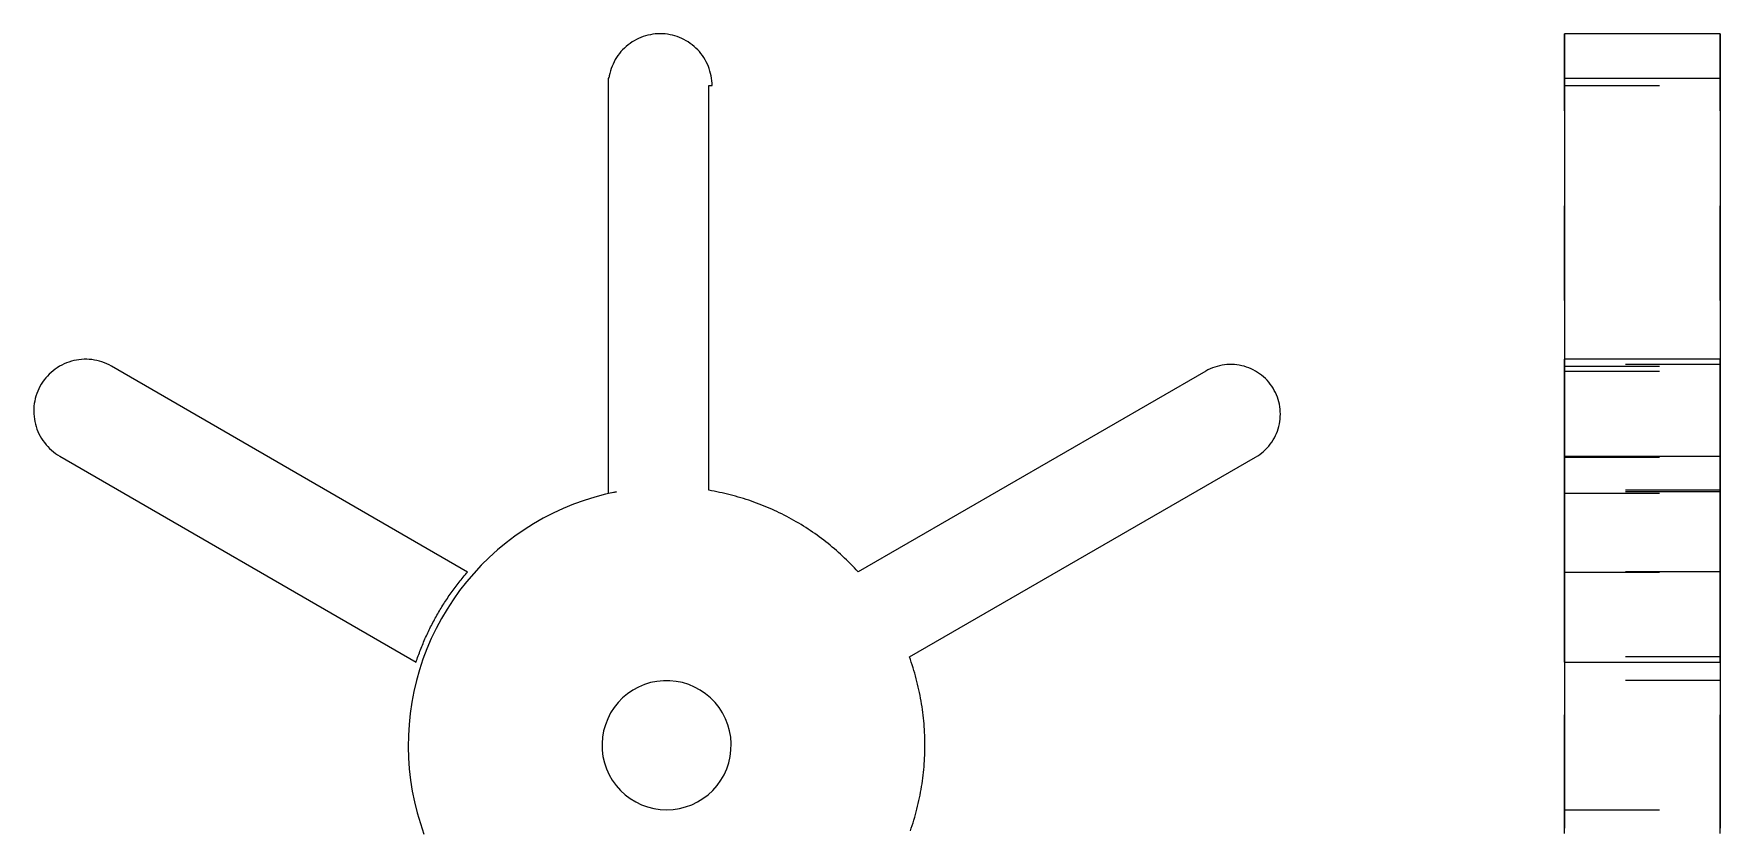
# Model space of a CAD drawing. Extents: x 0 to 1.78, y 0 to 1.96.
# Drawn here: x 0 to 1.778, y 1.124 to 1.962 of the extents above; entities that cross this region are included whole.
import ezdxf

# ---------------------------------------------------------------- set-up
doc = ezdxf.new("R2010")
doc.units = 0
doc.linetypes.add('HIDDEN', pattern=[0.074913, 0.049967, -0.024946])
for name, color, linetype in [('FRONT', 7, 'CONTINUOUS'), ('FRONT_HID', 7, 'HIDDEN'), ('LEFT', 7, 'CONTINUOUS'), ('LEFT_HID', 7, 'HIDDEN')]:
    doc.layers.add(name, color=color, linetype=linetype)

msp = doc.modelspace()

# ---------------------------------------------------------------- linework, layer by layer
at = {"layer": 'FRONT'}
for p, q in [((0.635331, 1.955904), (0.633047, 1.954657)), ((0.637673, 1.95704), (0.635331, 1.955904)), ((0.640065, 1.958064), (0.637673, 1.95704)), ((0.642504, 1.958972), (0.640065, 1.958064)), ((0.644983, 1.959764), (0.642504, 1.958972)), ((0.647497, 1.960436), (0.644983, 1.959764)), ((0.65004, 1.960989), (0.647497, 1.960436)), ((0.652607, 1.961419), (0.65004, 1.960989)), ((0.655191, 1.961728), (0.652607, 1.961419)), ((0.657787, 1.961912), (0.655191, 1.961728)), ((0.660388, 1.961974), (0.657787, 1.961912)), ((0.66299, 1.961911), (0.660388, 1.961974)), ((0.665586, 1.961725), (0.66299, 1.961911)), ((0.668169, 1.961415), (0.665586, 1.961725)), ((0.670736, 1.960983), (0.668169, 1.961415)), ((0.673279, 1.960429), (0.670736, 1.960983)), ((0.675792, 1.959755), (0.673279, 1.960429)), ((0.678271, 1.958962), (0.675792, 1.959755)), ((0.680709, 1.958052), (0.678271, 1.958962)), ((0.683101, 1.957027), (0.680709, 1.958052)), ((0.685441, 1.955889), (0.683101, 1.957027)), ((0.687725, 1.954642), (0.685441, 1.955889)), ((0.61584, 1.939029), (0.61438, 1.936874)), ((0.617401, 1.941111), (0.61584, 1.939029)), ((0.619058, 1.943117), (0.617401, 1.941111)), ((0.62081, 1.945042), (0.619058, 1.943117)), ((0.622651, 1.946881), (0.62081, 1.945042)), ((0.624577, 1.948631), (0.622651, 1.946881)), ((0.626585, 1.950287), (0.624577, 1.948631)), ((0.628668, 1.951846), (0.626585, 1.950287)), ((0.630824, 1.953304), (0.628668, 1.951846)), ((0.633047, 1.954657), (0.630824, 1.953304)), ((0.689947, 1.953287), (0.687725, 1.954642)), ((0.692102, 1.951828), (0.689947, 1.953287)), ((0.694185, 1.950268), (0.692102, 1.951828)), ((0.696192, 1.948611), (0.694185, 1.950268)), ((0.698117, 1.94686), (0.696192, 1.948611)), ((0.699957, 1.945019), (0.698117, 1.94686)), ((0.701707, 1.943093), (0.699957, 1.945019)), ((0.703364, 1.941087), (0.701707, 1.943093)), ((0.704923, 1.939003), (0.703364, 1.941087)), ((0.706382, 1.936848), (0.704923, 1.939003)), ((0.607233, 1.920207), (0.606679, 1.917665)), ((0.607908, 1.922721), (0.607233, 1.920207)), ((0.608702, 1.925199), (0.607908, 1.922721)), ((0.609613, 1.927637), (0.608702, 1.925199)), ((0.610638, 1.930029), (0.609613, 1.927637)), ((0.611777, 1.932369), (0.610638, 1.930029)), ((0.613025, 1.934653), (0.611777, 1.932369)), ((0.61438, 1.936874), (0.613025, 1.934653)), ((0.707736, 1.934625), (0.706382, 1.936848)), ((0.708983, 1.932341), (0.707736, 1.934625)), ((0.71012, 1.93), (0.708983, 1.932341)), ((0.711144, 1.927608), (0.71012, 1.93)), ((0.712053, 1.92517), (0.711144, 1.927608)), ((0.712846, 1.922691), (0.712053, 1.92517)), ((0.713519, 1.920177), (0.712846, 1.922691)), ((0.714072, 1.917634), (0.713519, 1.920177)), ((0.605685, 1.915099), (0.605685, 1.907286)), ((0.606246, 1.915099), (0.605685, 1.915099)), ((0.605685, 1.907286), (0.605685, 1.477599)), ((0.606679, 1.917665), (0.606246, 1.915099)), ((0.711606, 1.480684), (0.711606, 1.907286)), ((0.711606, 1.907286), (0.71506, 1.907286)), ((0.714504, 1.915068), (0.714072, 1.917634)), ((0.714812, 1.912484), (0.714504, 1.915068)), ((0.714998, 1.909888), (0.714812, 1.912484)), ((0.71506, 1.907286), (0.714998, 1.909888)), ((0.04496, 1.617978), (0.042289, 1.617426)), ((0.047655, 1.618396), (0.04496, 1.617978)), ((0.050368, 1.61868), (0.047655, 1.618396)), ((0.053091, 1.618828), (0.050368, 1.61868)), ((0.055818, 1.61884), (0.053091, 1.618828)), ((0.058543, 1.618716), (0.055818, 1.61884)), ((0.061258, 1.618457), (0.058543, 1.618716)), ((0.063957, 1.618062), (0.061258, 1.618457)), ((0.066632, 1.617534), (0.063957, 1.618062)), ((0.014436, 1.601179), (0.01264, 1.599126)), ((0.016332, 1.603139), (0.014436, 1.601179)), ((0.018323, 1.605003), (0.016332, 1.603139)), ((0.020404, 1.606766), (0.018323, 1.605003)), ((0.022571, 1.608422), (0.020404, 1.606766)), ((0.024817, 1.609969), (0.022571, 1.608422)), ((0.027138, 1.611401), (0.024817, 1.609969)), ((0.029528, 1.612716), (0.027138, 1.611401)), ((0.03198, 1.61391), (0.029528, 1.612716)), ((0.034488, 1.614981), (0.03198, 1.61391)), ((0.037047, 1.615925), (0.034488, 1.614981)), ((0.039649, 1.616741), (0.037047, 1.615925)), ((0.042289, 1.617426), (0.039649, 1.616741)), ((0.069278, 1.616873), (0.066632, 1.617534)), ((0.071888, 1.61608), (0.069278, 1.616873)), ((0.074455, 1.615159), (0.071888, 1.61608)), ((0.076973, 1.614111), (0.074455, 1.615159)), ((0.079435, 1.612938), (0.076973, 1.614111)), ((0.081836, 1.611645), (0.079435, 1.612938)), ((0.457248, 1.394539), (0.081836, 1.611645)), ((1.235537, 1.606299), (0.868982, 1.394825)), ((1.237828, 1.607551), (1.235537, 1.606299)), ((1.240179, 1.608686), (1.237828, 1.607551)), ((1.242583, 1.609703), (1.240179, 1.608686)), ((1.245036, 1.610599), (1.242583, 1.609703)), ((1.247529, 1.611371), (1.245036, 1.610599)), ((1.250059, 1.612019), (1.247529, 1.611371)), ((1.252617, 1.612539), (1.250059, 1.612019)), ((1.255198, 1.612931), (1.252617, 1.612539)), ((1.257795, 1.613194), (1.255198, 1.612931)), ((1.260403, 1.613328), (1.257795, 1.613194)), ((1.263013, 1.613331), (1.260403, 1.613328)), ((1.265621, 1.613204), (1.263013, 1.613331)), ((1.268219, 1.612947), (1.265621, 1.613204)), ((1.270801, 1.612561), (1.268219, 1.612947)), ((1.27336, 1.612047), (1.270801, 1.612561)), ((1.275891, 1.611405), (1.27336, 1.612047)), ((1.278387, 1.610639), (1.275891, 1.611405)), ((1.280841, 1.609749), (1.278387, 1.610639)), ((1.283248, 1.608738), (1.280841, 1.609749)), ((1.285601, 1.607608), (1.283248, 1.608738)), ((1.287896, 1.606362), (1.285601, 1.607608)), ((1.290125, 1.605003), (1.287896, 1.606362)), ((1.292284, 1.603535), (1.290125, 1.605003)), ((1.294367, 1.601961), (1.292284, 1.603535)), ((1.296368, 1.600286), (1.294367, 1.601961)), ((1.298284, 1.598512), (1.296368, 1.600286)), ((0.003215, 1.582632), (0.002358, 1.580043)), ((0.004201, 1.585175), (0.003215, 1.582632)), ((0.005311, 1.587666), (0.004201, 1.585175)), ((0.006545, 1.590099), (0.005311, 1.587666)), ((0.007898, 1.592467), (0.006545, 1.590099)), ((0.009367, 1.594764), (0.007898, 1.592467)), ((0.010949, 1.596986), (0.009367, 1.594764)), ((0.01264, 1.599126), (0.010949, 1.596986)), ((1.300109, 1.596646), (1.298284, 1.598512)), ((1.301839, 1.59469), (1.300109, 1.596646)), ((1.303469, 1.592651), (1.301839, 1.59469)), ((1.304996, 1.590533), (1.303469, 1.592651)), ((1.306415, 1.588342), (1.304996, 1.590533)), ((1.307723, 1.586083), (1.306415, 1.588342)), ((1.308917, 1.583761), (1.307723, 1.586083)), ((1.309993, 1.581382), (1.308917, 1.583761)), ((0.000056, 1.566636), (0, 1.563909)), ((0.000248, 1.569357), (0.000056, 1.566636)), ((0.000575, 1.572064), (0.000248, 1.569357)), ((0.001036, 1.574752), (0.000575, 1.572064)), ((0.001631, 1.577414), (0.001036, 1.574752)), ((0.002358, 1.580043), (0.001631, 1.577414)), ((1.31095, 1.578953), (1.309993, 1.581382)), ((1.311784, 1.57648), (1.31095, 1.578953)), ((1.312495, 1.573967), (1.311784, 1.57648)), ((1.313079, 1.571423), (1.312495, 1.573967)), ((1.313535, 1.568852), (1.313079, 1.571423)), ((1.313863, 1.566262), (1.313535, 1.568852)), ((1.314061, 1.563659), (1.313863, 1.566262)), ((0, 1.563909), (0.00008, 1.561183)), ((0.00008, 1.561183), (0.000296, 1.558464)), ((0.000296, 1.558464), (0.000647, 1.55576)), ((0.000647, 1.55576), (0.001133, 1.553076)), ((0.001133, 1.553076), (0.001752, 1.55042)), ((0.001752, 1.55042), (0.002502, 1.547798)), ((0.002502, 1.547798), (0.003382, 1.545216)), ((1.311821, 1.545614), (1.312525, 1.548128)), ((1.312525, 1.548128), (1.313103, 1.550674)), ((1.313103, 1.550674), (1.313554, 1.553245)), ((1.313554, 1.553245), (1.313875, 1.555836)), ((1.313875, 1.555836), (1.314067, 1.55844)), ((1.314129, 1.56105), (1.314061, 1.563659)), ((1.314067, 1.55844), (1.314129, 1.56105)), ((0.003382, 1.545216), (0.00439, 1.542682)), ((0.00439, 1.542682), (0.005522, 1.540201)), ((0.005522, 1.540201), (0.006778, 1.537779)), ((0.006778, 1.537779), (0.008152, 1.535424)), ((0.008152, 1.535424), (0.009642, 1.533139)), ((0.009642, 1.533139), (0.011244, 1.530932)), ((0.011244, 1.530932), (0.012953, 1.528807)), ((1.30192, 1.527379), (1.303545, 1.529422)), ((1.303545, 1.529422), (1.305067, 1.531544)), ((1.305067, 1.531544), (1.30648, 1.533739)), ((1.30648, 1.533739), (1.307783, 1.536001)), ((1.307783, 1.536001), (1.308971, 1.538326)), ((1.308971, 1.538326), (1.310042, 1.540707)), ((1.310042, 1.540707), (1.310993, 1.543138)), ((1.310993, 1.543138), (1.311821, 1.545614)), ((0.012953, 1.528807), (0.014767, 1.52677)), ((0.014767, 1.52677), (0.01668, 1.524826)), ((0.01668, 1.524826), (0.018688, 1.52298)), ((0.018688, 1.52298), (0.020785, 1.521236)), ((0.020785, 1.521236), (0.022966, 1.519599)), ((0.022966, 1.519599), (0.025226, 1.518073)), ((0.025226, 1.518073), (0.02756, 1.516661)), ((0.02756, 1.516661), (0.402971, 1.299556)), ((0.923059, 1.305129), (1.288004, 1.515674)), ((1.288004, 1.515674), (1.29023, 1.517038)), ((1.29023, 1.517038), (1.292385, 1.518512)), ((1.292385, 1.518512), (1.294465, 1.52009)), ((1.294465, 1.52009), (1.296462, 1.521771)), ((1.296462, 1.521771), (1.298374, 1.523549)), ((1.298374, 1.523549), (1.300195, 1.52542)), ((1.300195, 1.52542), (1.30192, 1.527379)), ((0.602704, 1.476616), (0.591348, 1.473591)), ((0.614179, 1.479148), (0.602704, 1.476616)), ((0.605685, 1.477599), (0.614179, 1.479148)), ((0.714464, 1.480195), (0.711606, 1.480684)), ((0.717317, 1.479676), (0.714464, 1.480195)), ((0.720164, 1.479126), (0.717317, 1.479676)), ((0.723005, 1.478546), (0.720164, 1.479126)), ((0.72584, 1.477936), (0.723005, 1.478546)), ((0.728668, 1.477296), (0.72584, 1.477936)), ((0.731489, 1.476626), (0.728668, 1.477296)), ((0.734303, 1.475925), (0.731489, 1.476626)), ((0.737109, 1.475195), (0.734303, 1.475925)), ((0.558209, 1.461621), (0.547541, 1.456691)), ((0.56908, 1.466087), (0.558209, 1.461621)), ((0.580133, 1.470079), (0.56908, 1.466087)), ((0.591348, 1.473591), (0.580133, 1.470079)), ((0.739907, 1.474435), (0.737109, 1.475195)), ((0.742697, 1.473645), (0.739907, 1.474435)), ((0.745479, 1.472826), (0.742697, 1.473645)), ((0.748251, 1.471977), (0.745479, 1.472826)), ((0.751015, 1.471098), (0.748251, 1.471977)), ((0.753768, 1.47019), (0.751015, 1.471098)), ((0.756512, 1.469253), (0.753768, 1.47019)), ((0.759246, 1.468287), (0.756512, 1.469253)), ((0.76197, 1.467292), (0.759246, 1.468287)), ((0.764682, 1.466267), (0.76197, 1.467292)), ((0.767384, 1.465214), (0.764682, 1.466267)), ((0.770074, 1.464133), (0.767384, 1.465214)), ((0.772753, 1.463022), (0.770074, 1.464133)), ((0.77542, 1.461883), (0.772753, 1.463022)), ((0.778074, 1.460716), (0.77542, 1.461883)), ((0.780716, 1.459521), (0.778074, 1.460716)), ((0.783345, 1.458297), (0.780716, 1.459521)), ((0.78596, 1.457046), (0.783345, 1.458297)), ((0.526893, 1.445473), (0.516951, 1.439207)), ((0.537096, 1.451305), (0.526893, 1.445473)), ((0.547541, 1.456691), (0.537096, 1.451305)), ((0.788563, 1.455767), (0.78596, 1.457046)), ((0.791151, 1.45446), (0.788563, 1.455767)), ((0.793726, 1.453126), (0.791151, 1.45446)), ((0.796286, 1.451765), (0.793726, 1.453126)), ((0.798831, 1.450376), (0.796286, 1.451765)), ((0.801362, 1.44896), (0.798831, 1.450376)), ((0.803877, 1.447518), (0.801362, 1.44896)), ((0.806377, 1.446048), (0.803877, 1.447518)), ((0.808861, 1.444552), (0.806377, 1.446048)), ((0.811329, 1.44303), (0.808861, 1.444552)), ((0.813781, 1.441482), (0.811329, 1.44303)), ((0.816216, 1.439908), (0.813781, 1.441482)), ((0.497924, 1.425418), (0.488874, 1.417921)), ((0.507289, 1.432518), (0.497924, 1.425418)), ((0.516951, 1.439207), (0.507289, 1.432518)), ((0.818634, 1.438307), (0.816216, 1.439908)), ((0.821035, 1.436681), (0.818634, 1.438307)), ((0.823418, 1.43503), (0.821035, 1.436681)), ((0.825784, 1.433354), (0.823418, 1.43503)), ((0.828132, 1.431652), (0.825784, 1.433354)), ((0.830461, 1.429925), (0.828132, 1.431652)), ((0.832772, 1.428174), (0.830461, 1.429925)), ((0.835064, 1.426398), (0.832772, 1.428174)), ((0.837338, 1.424598), (0.835064, 1.426398)), ((0.839592, 1.422774), (0.837338, 1.424598)), ((0.841826, 1.420926), (0.839592, 1.422774)), ((0.480156, 1.410041), (0.471786, 1.401791)), ((0.488874, 1.417921), (0.480156, 1.410041)), ((0.844041, 1.419054), (0.841826, 1.420926)), ((0.846235, 1.417159), (0.844041, 1.419054)), ((0.848409, 1.41524), (0.846235, 1.417159)), ((0.850563, 1.413299), (0.848409, 1.41524)), ((0.852696, 1.411334), (0.850563, 1.413299)), ((0.854808, 1.409347), (0.852696, 1.411334)), ((0.856898, 1.407338), (0.854808, 1.409347)), ((0.858967, 1.405307), (0.856898, 1.407338)), ((0.861015, 1.403253), (0.858967, 1.405307)), ((0.450518, 1.386498), (0.451619, 1.387856)), ((0.451619, 1.387856), (0.452728, 1.389206)), ((0.452728, 1.389206), (0.453845, 1.39055)), ((0.453845, 1.39055), (0.454971, 1.391887)), ((0.454971, 1.391887), (0.456105, 1.393217)), ((0.456105, 1.393217), (0.457248, 1.394539)), ((0.463779, 1.393189), (0.456152, 1.384248)), ((0.471786, 1.401791), (0.463779, 1.393189)), ((0.86304, 1.401178), (0.861015, 1.403253)), ((0.865043, 1.399082), (0.86304, 1.401178)), ((0.867024, 1.396964), (0.865043, 1.399082)), ((0.868982, 1.394825), (0.867024, 1.396964)), ((0.436998, 1.368247), (0.437985, 1.369689)), ((0.437985, 1.369689), (0.438981, 1.371125)), ((0.438981, 1.371125), (0.439986, 1.372555)), ((0.439986, 1.372555), (0.441, 1.373979)), ((0.441, 1.373979), (0.442023, 1.375396)), ((0.442023, 1.375396), (0.443054, 1.376807)), ((0.448917, 1.374988), (0.442088, 1.365423)), ((0.443054, 1.376807), (0.444095, 1.378211)), ((0.444095, 1.378211), (0.445144, 1.379609)), ((0.445144, 1.379609), (0.446201, 1.381)), ((0.446201, 1.381), (0.447268, 1.382385)), ((0.447268, 1.382385), (0.448343, 1.383762)), ((0.448343, 1.383762), (0.449426, 1.385134)), ((0.456152, 1.384248), (0.448917, 1.374988)), ((0.449426, 1.385134), (0.450518, 1.386498)), ((0.425867, 1.350479), (0.426743, 1.351991)), ((0.426743, 1.351991), (0.427629, 1.353497)), ((0.427629, 1.353497), (0.428524, 1.354998)), ((0.428524, 1.354998), (0.429429, 1.356493)), ((0.429429, 1.356493), (0.430343, 1.357983)), ((0.435678, 1.355573), (0.429699, 1.345456)), ((0.430343, 1.357983), (0.431266, 1.359467)), ((0.431266, 1.359467), (0.432199, 1.360945)), ((0.432199, 1.360945), (0.43314, 1.362417)), ((0.43314, 1.362417), (0.434091, 1.363884)), ((0.434091, 1.363884), (0.435051, 1.365344)), ((0.435051, 1.365344), (0.43602, 1.366799)), ((0.442088, 1.365423), (0.435678, 1.355573)), ((0.43602, 1.366799), (0.436998, 1.368247)), ((0.416094, 1.331928), (0.416855, 1.333501)), ((0.416855, 1.333501), (0.417626, 1.33507)), ((0.417626, 1.33507), (0.418407, 1.336633)), ((0.418407, 1.336633), (0.419197, 1.338192)), ((0.424162, 1.33509), (0.419077, 1.324495)), ((0.419197, 1.338192), (0.419997, 1.339746)), ((0.419997, 1.339746), (0.420807, 1.341295)), ((0.420807, 1.341295), (0.421626, 1.342838)), ((0.421626, 1.342838), (0.422455, 1.344377)), ((0.422455, 1.344377), (0.423294, 1.34591)), ((0.423294, 1.34591), (0.424142, 1.347438)), ((0.424142, 1.347438), (0.424999, 1.348961)), ((0.429699, 1.345456), (0.424162, 1.33509)), ((0.424999, 1.348961), (0.425867, 1.350479)), ((0.408376, 1.314325), (0.409028, 1.315947)), ((0.409028, 1.315947), (0.40969, 1.317564)), ((0.40969, 1.317564), (0.410361, 1.319178)), ((0.410361, 1.319178), (0.411043, 1.320787)), ((0.411043, 1.320787), (0.411735, 1.322392)), ((0.411735, 1.322392), (0.412436, 1.323992)), ((0.412436, 1.323992), (0.413148, 1.325589)), ((0.413148, 1.325589), (0.41387, 1.32718)), ((0.41387, 1.32718), (0.414601, 1.328768)), ((0.419077, 1.324495), (0.414454, 1.313691)), ((0.414601, 1.328768), (0.415343, 1.33035)), ((0.415343, 1.33035), (0.416094, 1.331928)), ((0.402971, 1.299556), (0.403531, 1.301212)), ((0.403531, 1.301212), (0.404101, 1.302864)), ((0.404101, 1.302864), (0.404681, 1.304512)), ((0.404681, 1.304512), (0.405271, 1.306157)), ((0.405271, 1.306157), (0.405872, 1.307798)), ((0.405872, 1.307798), (0.406483, 1.309436)), ((0.406483, 1.309436), (0.407104, 1.311069)), ((0.410301, 1.302697), (0.406627, 1.291534)), ((0.407104, 1.311069), (0.407735, 1.312699)), ((0.407735, 1.312699), (0.408376, 1.314325)), ((0.414454, 1.313691), (0.410301, 1.302697)), ((0.924075, 1.302287), (0.923059, 1.305129)), ((0.92506, 1.299434), (0.924075, 1.302287)), ((0.926014, 1.29657), (0.92506, 1.299434)), ((0.403437, 1.280224), (0.400738, 1.268786)), ((0.406627, 1.291534), (0.403437, 1.280224)), ((0.926935, 1.293696), (0.926014, 1.29657)), ((0.927825, 1.290812), (0.926935, 1.293696)), ((0.928682, 1.287918), (0.927825, 1.290812)), ((0.929508, 1.285015), (0.928682, 1.287918)), ((0.930301, 1.282103), (0.929508, 1.285015)), ((0.931062, 1.279182), (0.930301, 1.282103)), ((0.400738, 1.268786), (0.398536, 1.257242)), ((0.626002, 1.266252), (0.620802, 1.261889)), ((0.63161, 1.270076), (0.626002, 1.266252)), ((0.637572, 1.273323), (0.63161, 1.270076)), ((0.643827, 1.275959), (0.637572, 1.273323)), ((0.650314, 1.27796), (0.643827, 1.275959)), ((0.656967, 1.279305), (0.650314, 1.27796)), ((0.663722, 1.279981), (0.656967, 1.279305)), ((0.67051, 1.279981), (0.663722, 1.279981)), ((0.677265, 1.279305), (0.67051, 1.279981)), ((0.683918, 1.27796), (0.677265, 1.279305)), ((0.690405, 1.275959), (0.683918, 1.27796)), ((0.69666, 1.273323), (0.690405, 1.275959)), ((0.702622, 1.270076), (0.69666, 1.273323)), ((0.70823, 1.266252), (0.702622, 1.270076)), ((0.71343, 1.261889), (0.70823, 1.266252)), ((0.931791, 1.276253), (0.931062, 1.279182)), ((0.932487, 1.273317), (0.931791, 1.276253)), ((0.93315, 1.270372), (0.932487, 1.273317)), ((0.933781, 1.267421), (0.93315, 1.270372)), ((0.934379, 1.264462), (0.933781, 1.267421)), ((0.934944, 1.261497), (0.934379, 1.264462)), ((0.396833, 1.245614), (0.395633, 1.233923)), ((0.398536, 1.257242), (0.396833, 1.245614)), ((0.608146, 1.24602), (0.60505, 1.239979)), ((0.611829, 1.251722), (0.608146, 1.24602)), ((0.616062, 1.257029), (0.611829, 1.251722)), ((0.620802, 1.261889), (0.616062, 1.257029)), ((0.71817, 1.257029), (0.71343, 1.261889)), ((0.722402, 1.251722), (0.71817, 1.257029)), ((0.726085, 1.24602), (0.722402, 1.251722)), ((0.729182, 1.239979), (0.726085, 1.24602)), ((0.935476, 1.258527), (0.934944, 1.261497)), ((0.935976, 1.25555), (0.935476, 1.258527)), ((0.936442, 1.252568), (0.935976, 1.25555)), ((0.936876, 1.249581), (0.936442, 1.252568)), ((0.937276, 1.246589), (0.936876, 1.249581)), ((0.937643, 1.243594), (0.937276, 1.246589)), ((0.395633, 1.233923), (0.394939, 1.222192)), ((0.600731, 1.227126), (0.599552, 1.22044)), ((0.60257, 1.23366), (0.600731, 1.227126)), ((0.60505, 1.239979), (0.60257, 1.23366)), ((0.731662, 1.23366), (0.729182, 1.239979)), ((0.733501, 1.227126), (0.731662, 1.23366)), ((0.73468, 1.22044), (0.733501, 1.227126)), ((0.937976, 1.240594), (0.937643, 1.243594)), ((0.938277, 1.237591), (0.937976, 1.240594)), ((0.938544, 1.234584), (0.938277, 1.237591)), ((0.938778, 1.231575), (0.938544, 1.234584)), ((0.938979, 1.228564), (0.938778, 1.231575)), ((0.939146, 1.22555), (0.938979, 1.228564)), ((0.394939, 1.222192), (0.394752, 1.210442)), ((0.394752, 1.210442), (0.395071, 1.198694)), ((0.599552, 1.22044), (0.599045, 1.213671)), ((0.599045, 1.213671), (0.599214, 1.206885)), ((0.735187, 1.213671), (0.73468, 1.22044)), ((0.735018, 1.206885), (0.735187, 1.213671)), ((0.93928, 1.222535), (0.939146, 1.22555)), ((0.93938, 1.219518), (0.93928, 1.222535)), ((0.939447, 1.216501), (0.93938, 1.219518)), ((0.93948, 1.213483), (0.939447, 1.216501)), ((0.939447, 1.207447), (0.93948, 1.210465)), ((0.93948, 1.210465), (0.93948, 1.213483)), ((0.395071, 1.198694), (0.395898, 1.186971)), ((0.599214, 1.206885), (0.600058, 1.20015)), ((0.600058, 1.20015), (0.601569, 1.193532)), ((0.601569, 1.193532), (0.603731, 1.187097)), ((0.730501, 1.187097), (0.732663, 1.193532)), ((0.732663, 1.193532), (0.734174, 1.20015)), ((0.734174, 1.20015), (0.735018, 1.206885)), ((0.938544, 1.189363), (0.938778, 1.192372)), ((0.938778, 1.192372), (0.938979, 1.195384)), ((0.938979, 1.195384), (0.939146, 1.198397)), ((0.939146, 1.198397), (0.93928, 1.201413)), ((0.93928, 1.201413), (0.93938, 1.204429)), ((0.93938, 1.204429), (0.939447, 1.207447)), ((0.395898, 1.186971), (0.397229, 1.175295)), ((0.397229, 1.175295), (0.399062, 1.163687)), ((0.603731, 1.187097), (0.606523, 1.180909)), ((0.606523, 1.180909), (0.609917, 1.175031)), ((0.609917, 1.175031), (0.613879, 1.169519)), ((0.720352, 1.169519), (0.724315, 1.175031)), ((0.724315, 1.175031), (0.727709, 1.180909)), ((0.727709, 1.180909), (0.730501, 1.187097)), ((0.936442, 1.171379), (0.936876, 1.174366)), ((0.936876, 1.174366), (0.937276, 1.177358)), ((0.937276, 1.177358), (0.937643, 1.180354)), ((0.937643, 1.180354), (0.937976, 1.183353)), ((0.937976, 1.183353), (0.938277, 1.186357)), ((0.938277, 1.186357), (0.938544, 1.189363)), ((0.399062, 1.163687), (0.401394, 1.152168)), ((0.613879, 1.169519), (0.618371, 1.164429)), ((0.618371, 1.164429), (0.623347, 1.159812)), ((0.623347, 1.159812), (0.628758, 1.155713)), ((0.628758, 1.155713), (0.634551, 1.152174)), ((0.699681, 1.152174), (0.705474, 1.155713)), ((0.705474, 1.155713), (0.710885, 1.159812)), ((0.710885, 1.159812), (0.715861, 1.164429)), ((0.715861, 1.164429), (0.720352, 1.169519)), ((0.93315, 1.153575), (0.933781, 1.156527)), ((0.933781, 1.156527), (0.934379, 1.159485)), ((0.934379, 1.159485), (0.934944, 1.16245)), ((0.934944, 1.16245), (0.935476, 1.165421)), ((0.935476, 1.165421), (0.935976, 1.168397)), ((0.935976, 1.168397), (0.936442, 1.171379)), ((0.401394, 1.152168), (0.404222, 1.140762)), ((0.404222, 1.140762), (0.407538, 1.129487)), ((0.634551, 1.152174), (0.640667, 1.149228)), ((0.640667, 1.149228), (0.647045, 1.146907)), ((0.647045, 1.146907), (0.653624, 1.145232)), ((0.653624, 1.145232), (0.660336, 1.14422)), ((0.660336, 1.14422), (0.667116, 1.143882)), ((0.667116, 1.143882), (0.673896, 1.14422)), ((0.673896, 1.14422), (0.680608, 1.145232)), ((0.680608, 1.145232), (0.687186, 1.146907)), ((0.687186, 1.146907), (0.693565, 1.149228)), ((0.693565, 1.149228), (0.699681, 1.152174)), ((0.928682, 1.136029), (0.929508, 1.138932)), ((0.929508, 1.138932), (0.930301, 1.141844)), ((0.930301, 1.141844), (0.931062, 1.144765)), ((0.931062, 1.144765), (0.931791, 1.147694)), ((0.931791, 1.147694), (0.932487, 1.150631)), ((0.932487, 1.150631), (0.93315, 1.153575)), ((0.407538, 1.129487), (0.411338, 1.118367)), ((0.924075, 1.12166), (0.92506, 1.124513)), ((0.92506, 1.124513), (0.926014, 1.127377)), ((0.926014, 1.127377), (0.926935, 1.130251)), ((0.926935, 1.130251), (0.927825, 1.133135)), ((0.927825, 1.133135), (0.928682, 1.136029))]:
    msp.add_line(p, q, dxfattribs=at)
at = {"layer": 'FRONT_HID', "linetype": 'HIDDEN'}
msp.add_line((0.71506, 1.907286), (0.714998, 1.909888), dxfattribs=at)
at = {"layer": 'LEFT'}
for p, q in [((1.613784, 1.96199), (1.613784, 1.915115)), ((1.777846, 1.96199), (1.613784, 1.96199)), ((1.777846, 1.96199), (1.777846, 1.915115)), ((1.613784, 1.915115), (1.613784, 1.907303)), ((1.613784, 1.915115), (1.777846, 1.915115)), ((1.613784, 1.907303), (1.613784, 1.618868)), ((1.777846, 1.915115), (1.777846, 1.907303)), ((1.777846, 1.907303), (1.777846, 1.618868)), ((1.613784, 1.618868), (1.613784, 1.516678)), ((1.777846, 1.618868), (1.613784, 1.618868)), ((1.777846, 1.618868), (1.777846, 1.516678)), ((1.613784, 1.516678), (1.613784, 1.299572)), ((1.613784, 1.516678), (1.777846, 1.516678)), ((1.777846, 1.516678), (1.777846, 1.299572)), ((1.613784, 1.299572), (1.613784, 1.124408)), ((1.613784, 1.299572), (1.777846, 1.299572)), ((1.777846, 1.299572), (1.777846, 1.124408))]:
    msp.add_line(p, q, dxfattribs=at)
at = {"layer": 'LEFT_HID', "linetype": 'HIDDEN'}
for p, q in [((1.613784, 1.907303), (1.613784, 1.96199)), ((1.777846, 1.907303), (1.777846, 1.96199)), ((1.613784, 1.4807), (1.613784, 1.907303)), ((1.613784, 1.907303), (1.777846, 1.907303)), ((1.613784, 1.907303), (1.777846, 1.907303)), ((1.777846, 1.4807), (1.777846, 1.907303)), ((1.613784, 1.618868), (1.613784, 1.477615)), ((1.613784, 1.611661), (1.613784, 1.618868)), ((1.777846, 1.618868), (1.777846, 1.477615)), ((1.777846, 1.611661), (1.777846, 1.618868)), ((1.613784, 1.515691), (1.613784, 1.613362)), ((1.613784, 1.613362), (1.613784, 1.606316)), ((1.777846, 1.613362), (1.613784, 1.613362)), ((1.613784, 1.394556), (1.613784, 1.611661)), ((1.613784, 1.611661), (1.777846, 1.611661)), ((1.613784, 1.606316), (1.613784, 1.394842)), ((1.613784, 1.606316), (1.777846, 1.606316)), ((1.777846, 1.515691), (1.777846, 1.613362)), ((1.777846, 1.613362), (1.777846, 1.606316)), ((1.777846, 1.394556), (1.777846, 1.611661)), ((1.777846, 1.606316), (1.777846, 1.394842)), ((1.613784, 1.305145), (1.613784, 1.515691)), ((1.613784, 1.515691), (1.777846, 1.515691)), ((1.777846, 1.305145), (1.777846, 1.515691)), ((1.613784, 1.394842), (1.613784, 1.4807)), ((1.613784, 1.477615), (1.613784, 1.4807)), ((1.613784, 1.4807), (1.613784, 1.479165)), ((1.777846, 1.4807), (1.613784, 1.4807)), ((1.613784, 1.479165), (1.613784, 1.477615)), ((1.613784, 1.479165), (1.613784, 1.299572)), ((1.777846, 1.479165), (1.613784, 1.479165)), ((1.613784, 1.477615), (1.613784, 1.479165)), ((1.613784, 1.477615), (1.777846, 1.477615)), ((1.777846, 1.394842), (1.777846, 1.4807)), ((1.777846, 1.477615), (1.777846, 1.4807)), ((1.777846, 1.4807), (1.777846, 1.479165)), ((1.777846, 1.479165), (1.777846, 1.299572)), ((1.777846, 1.479165), (1.777846, 1.477615)), ((1.777846, 1.477615), (1.777846, 1.479165)), ((1.613784, 1.394842), (1.613784, 1.391678)), ((1.777846, 1.394842), (1.613784, 1.394842)), ((1.613784, 1.305145), (1.613784, 1.394842)), ((1.613784, 1.394556), (1.777846, 1.394556)), ((1.613784, 1.299572), (1.613784, 1.394556)), ((1.613784, 1.391678), (1.613784, 1.301053)), ((1.777846, 1.394842), (1.777846, 1.391678)), ((1.777846, 1.305145), (1.777846, 1.394842)), ((1.777846, 1.299572), (1.777846, 1.394556)), ((1.777846, 1.391678), (1.777846, 1.301053)), ((1.613784, 1.118835), (1.613784, 1.305145)), ((1.613784, 1.301053), (1.613784, 1.305145)), ((1.777846, 1.305145), (1.613784, 1.305145)), ((1.777846, 1.118835), (1.777846, 1.305145)), ((1.777846, 1.301053), (1.777846, 1.305145)), ((1.613784, 1.143898), (1.613784, 1.280082)), ((1.613784, 1.280082), (1.613784, 1.143898)), ((1.777846, 1.280082), (1.613784, 1.280082)), ((1.777846, 1.143898), (1.777846, 1.280082)), ((1.777846, 1.280082), (1.777846, 1.143898)), ((1.613784, 1.143898), (1.777846, 1.143898))]:
    msp.add_line(p, q, dxfattribs=at)

doc.saveas('drawing.dxf')
